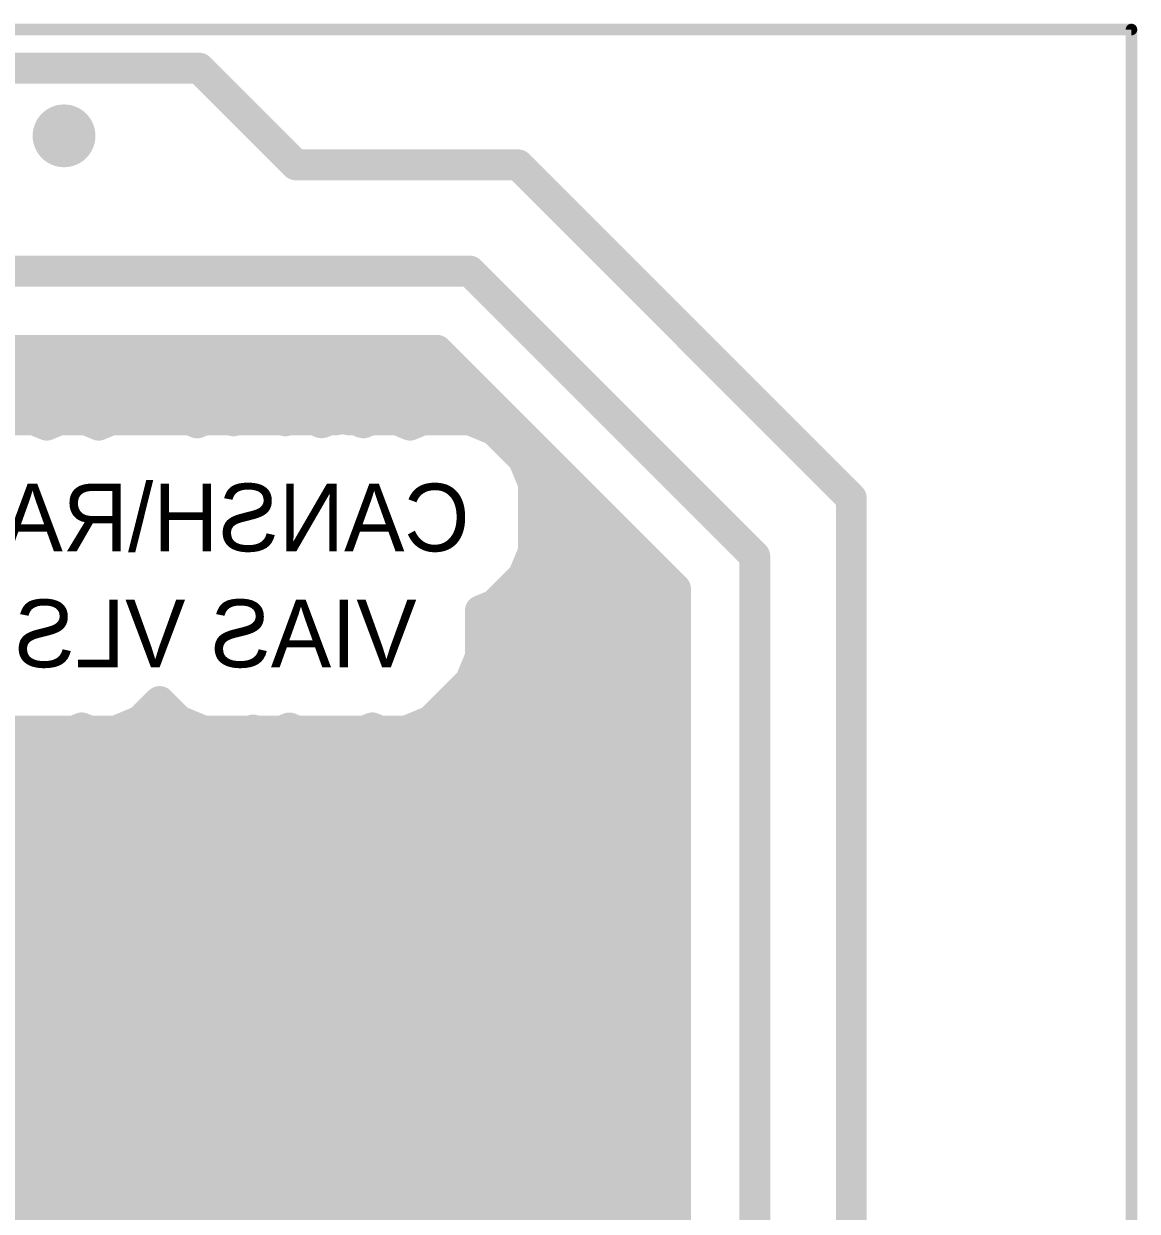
# Model space of a CAD drawing. Extents: x 0.2 to 70.4, y 8.5 to 70.6.
# Drawn here: x 41.1 to 70.38, y 39.42 to 70.64 of the extents above; entities that cross this region are included whole.
import ezdxf

# ---------------------------------------------------------------- set-up
doc = ezdxf.new("R2010")
doc.units = 0
for name, color, linetype in [('16', 175, 'CONTINUOUS'), ('17', 82, 'CONTINUOUS'), ('20', 213, 'CONTINUOUS')]:
    doc.layers.add(name, color=color, linetype=linetype)

# ---------------------------------------------------------------- blocks, each defined once
blk = doc.blocks.new('ROUNDP')
at = {"const_width": 0.5}
blk.add_lwpolyline([(0, -0.25, 1), (0, 0.25, 1), (0, -0.25)], format="xyb", dxfattribs=at)

msp = doc.modelspace()

# ---------------------------------------------------------------- linework, layer by layer
at = {"layer": '16', "const_width": 0.8128}
for points in [[(32.893, 69.469), (45.72, 69.469)], [(45.72, 69.469), (48.26, 66.929)], [(48.26, 66.929), (54.102, 66.929)], [(54.102, 66.929), (62.865, 58.166)], [(35.814, 64.135), (52.832, 64.135)], [(52.832, 64.135), (60.325, 56.642)], [(35.3997, 62.0522), (51.9693, 62.0522)], [(51.9693, 62.0522), (58.2422, 55.7793)], [(7.2316, 61.7728), (52.2487, 61.7728)], [(6.8943, 60.96), (53.0615, 60.96)], [(41.3732, 60.2248), (40.4784, 60.2248)], [(41.7075, 60.0863), (41.3732, 60.2248)], [(42.0419, 60.2248), (41.7075, 60.0863)], [(42.7392, 60.2248), (42.0419, 60.2248)], [(43.0735, 60.0863), (42.7392, 60.2248)], [(43.4079, 60.2248), (43.0735, 60.0863)], [(43.7603, 60.2248), (43.4079, 60.2248)], [(43.4079, 60.2248), (43.4079, 60.2248)], [(43.4079, 60.2248), (43.4079, 60.2248)], [(45.4711, 60.2248), (43.7603, 60.2248)], [(45.6648, 60.1445), (45.4711, 60.2248)], [(45.8586, 60.2248), (45.6648, 60.1445)], [(46.5558, 60.2248), (45.8586, 60.2248)], [(46.619, 60.1986), (46.5558, 60.2248)], [(46.6822, 60.2248), (46.619, 60.1986)], [(47.027, 60.2248), (46.6822, 60.2248)], [(46.6822, 60.2248), (46.6822, 60.2248)], [(46.6822, 60.2248), (46.6822, 60.2248)], [(47.9218, 60.2248), (47.027, 60.2248)], [(47.985, 60.1986), (47.9218, 60.2248)], [(48.0482, 60.2248), (47.985, 60.1986)], [(48.7454, 60.2248), (48.0482, 60.2248)], [(48.9286, 60.1489), (48.7454, 60.2248)], [(48.9694, 60.1571), (48.9286, 60.1489)], [(49.1329, 60.2248), (48.9694, 60.1571)], [(49.3079, 60.2248), (49.1329, 60.2248)], [(49.4796, 60.2591), (49.3079, 60.2248)], [(49.6532, 60.2248), (49.4796, 60.2591)], [(49.8301, 60.2248), (49.6532, 60.2248)], [(49.9918, 60.1578), (49.8301, 60.2248)], [(50.042, 60.1479), (49.9918, 60.1578)], [(50.2277, 60.2248), (50.042, 60.1479)], [(50.9249, 60.2248), (50.2277, 60.2248)], [(51.2593, 60.0863), (50.9249, 60.2248)], [(51.5937, 60.2248), (51.2593, 60.0863)], [(51.9385, 60.2248), (51.5937, 60.2248)], [(51.5937, 60.2248), (51.5937, 60.2248)], [(51.5937, 60.2248), (51.5937, 60.2248)], [(52.8332, 60.2248), (51.9385, 60.2248)], [(53.4774, 59.958), (52.8332, 60.2248)], [(41.5605, 60.1472), (41.8546, 60.1472)], [(42.9265, 60.1472), (43.2206, 60.1472)], [(45.6584, 60.1472), (45.6713, 60.1472)], [(51.1122, 60.1472), (51.4064, 60.1472)], [(53.0206, 60.1472), (53.8743, 60.1472)], [(53.7486, 59.6868), (53.4774, 59.958)], [(54.2416, 59.1938), (53.7486, 59.6868)], [(53.7486, 59.6868), (53.7486, 59.6868)], [(54.101, 59.3344), (54.6871, 59.3344)], [(54.5084, 58.5496), (54.2416, 59.1938)], [(54.5084, 56.7677), (54.5084, 58.5496)], [(54.5084, 58.5216), (55.4999, 58.5216)], [(62.865, 58.166), (62.865, 17.399)], [(54.5084, 57.7088), (56.3127, 57.7088)], [(54.2416, 56.1236), (54.5084, 56.7677)], [(54.5084, 56.896), (57.1255, 56.896)], [(60.325, 56.642), (60.325, 18.542)], [(53.9704, 55.8524), (54.2416, 56.1236)], [(53.4774, 55.3594), (53.9704, 55.8524)], [(54.2012, 56.0832), (57.9383, 56.0832)], [(58.2422, 55.7793), (58.2422, 19.4047)], [(53.1114, 55.2078), (53.4774, 55.3594)], [(53.1114, 53.9909), (53.1114, 55.2078)], [(53.2625, 55.2704), (58.2422, 55.2704)], [(53.1114, 54.4576), (58.2422, 54.4576)], [(52.8446, 53.3468), (53.1114, 53.9909)], [(52.968, 53.6448), (58.2422, 53.6448)], [(52.0595, 52.5617), (52.8446, 53.3468)], [(44.4195, 52.5617), (44.678, 52.8202)], [(44.678, 52.8202), (44.6813, 52.8169)], [(44.6813, 52.8169), (44.9156, 52.5826)], [(52.3298, 52.832), (58.2422, 52.832)], [(44.1692, 52.3114), (44.4195, 52.5617)], [(44.9156, 52.5826), (44.9156, 52.5826)], [(44.9156, 52.5826), (44.9281, 52.5701)], [(44.9281, 52.5701), (45.1868, 52.3114)], [(51.8092, 52.3114), (52.0595, 52.5617)], [(40.6483, 52.0446), (42.4302, 52.0446)], [(42.4302, 52.0446), (42.629, 52.1269)], [(42.629, 52.1269), (42.8278, 52.0446)], [(42.8278, 52.0446), (43.525, 52.0446)], [(43.525, 52.0446), (44.0663, 52.2688)], [(44.0663, 52.2688), (44.1692, 52.3114)], [(44.1692, 52.3114), (44.1692, 52.3114)], [(44.1692, 52.3114), (44.1692, 52.3114)], [(45.1868, 52.3114), (45.1868, 52.3114)], [(45.1868, 52.3114), (45.1868, 52.3114)], [(45.1868, 52.3114), (45.4353, 52.2085)], [(45.4353, 52.2085), (45.8309, 52.0446)], [(45.8309, 52.0446), (45.8309, 52.0446)], [(45.8309, 52.0446), (45.831, 52.0446)], [(45.831, 52.0446), (46.1758, 52.0446)], [(46.1758, 52.0446), (47.0705, 52.0446)], [(47.0705, 52.0446), (47.1337, 52.0708)], [(47.1337, 52.0708), (47.1969, 52.0446)], [(47.1969, 52.0446), (47.8942, 52.0446)], [(47.8942, 52.0446), (48.0879, 52.1248)], [(48.0879, 52.1248), (48.2816, 52.0446)], [(48.2816, 52.0446), (50.0703, 52.0446)], [(50.0703, 52.0446), (50.2691, 52.1269)], [(50.2691, 52.1269), (50.4679, 52.0446)], [(50.4679, 52.0446), (51.1651, 52.0446)], [(51.1651, 52.0446), (51.7063, 52.2688)], [(51.7063, 52.2688), (51.8092, 52.3114)], [(51.8092, 52.3114), (51.8092, 52.3114)], [(2.2098, 52.0192), (58.2422, 52.0192)], [(2.2098, 51.2064), (58.2422, 51.2064)], [(2.2098, 50.3936), (58.2422, 50.3936)], [(2.2098, 49.5808), (58.2422, 49.5808)], [(2.2098, 48.768), (58.2422, 48.768)], [(2.2098, 47.9552), (58.2422, 47.9552)], [(7.5616, 47.1424), (58.2422, 47.1424)], [(8.6436, 46.3296), (58.2422, 46.3296)], [(9.028, 45.5168), (58.2422, 45.5168)], [(9.1059, 44.704), (58.2422, 44.704)], [(8.9228, 43.8912), (58.2422, 43.8912)], [(8.9859, 43.0784), (58.2422, 43.0784)], [(9.1059, 42.2656), (58.2422, 42.2656)], [(12.6519, 41.4528), (58.2422, 41.4528)], [(13.4647, 40.64), (58.2422, 40.64)], [(16.2697, 39.8272), (58.2422, 39.8272)], [(16.3068, 39.0144), (58.2422, 39.0144)]]:
    msp.add_lwpolyline(points, dxfattribs=at)
at = {"layer": '16', "const_width": 0.4064}
for points in [[(45.8637, 69.6127, 1), (45.5763, 69.3253)], [(45.72, 69.2658, 1), (45.72, 69.6722)], [(48.26, 67.1322, 1), (48.26, 66.7258)], [(48.1163, 66.7853, 1), (48.4037, 67.0727)], [(54.2457, 67.0727, 1), (53.9583, 66.7853)], [(54.102, 66.7258, 1), (54.102, 67.1322)], [(52.9757, 64.2787, 1), (52.6883, 63.9913)], [(52.832, 63.9318, 1), (52.832, 64.3382)], [(52.113, 62.1959, 1), (51.8256, 61.9085)], [(51.9693, 61.849, 1), (51.9693, 62.2554)], [(52.2487, 61.5696, 1), (52.2487, 61.976)], [(53.0615, 60.7568, 1), (53.0615, 61.1632)], [(41.4509, 60.4125, 1), (41.2954, 60.0371)], [(41.3732, 60.0216, 1), (41.3732, 60.428)], [(42.0419, 60.428, 1), (42.0419, 60.0216)], [(42.1197, 60.0371, 1), (41.9642, 60.4125)], [(42.8169, 60.4125, 1), (42.6614, 60.0371)], [(42.7392, 60.0216, 1), (42.7392, 60.428)], [(43.4079, 60.428, 1), (43.4079, 60.0216)], [(43.4079, 60.428, 1), (43.4079, 60.0216)], [(43.317, 60.4065, 1), (43.4988, 60.043)], [(43.4988, 60.043, 1), (43.317, 60.4065)], [(43.4857, 60.0371, 1), (43.3301, 60.4125)], [(43.4079, 60.0216, 1), (43.4079, 60.428)], [(43.7603, 60.428, 1), (43.7603, 60.0216)], [(43.7603, 60.0216, 1), (43.7603, 60.428)], [(45.5489, 60.4125, 1), (45.3934, 60.0371)], [(45.4711, 60.0216, 1), (45.4711, 60.428)], [(45.8586, 60.428, 1), (45.8586, 60.0216)], [(45.9363, 60.0371, 1), (45.7808, 60.4125)], [(46.6336, 60.4125, 1), (46.478, 60.0371)], [(46.5412, 60.3863, 1), (46.6968, 60.0109)], [(46.6822, 60.428, 1), (46.6822, 60.0216)], [(46.6822, 60.428, 1), (46.6822, 60.0216)], [(46.5914, 60.4065, 1), (46.7731, 60.043)], [(46.5412, 60.0109, 1), (46.6968, 60.3863)], [(46.5558, 60.0216, 1), (46.5558, 60.428)], [(46.7731, 60.043, 1), (46.5914, 60.4065)], [(46.76, 60.0371, 1), (46.6045, 60.4125)], [(46.6822, 60.0216, 1), (46.6822, 60.428)], [(47.027, 60.428, 1), (47.027, 60.0216)], [(47.027, 60.0216, 1), (47.027, 60.428)], [(47.9995, 60.4125, 1), (47.844, 60.0371)], [(47.9072, 60.3863, 1), (48.0628, 60.0109)], [(48.0482, 60.428, 1), (48.0482, 60.0216)], [(47.9072, 60.0109, 1), (48.0628, 60.3863)], [(47.9218, 60.0216, 1), (47.9218, 60.428)], [(48.126, 60.0371, 1), (47.9704, 60.4125)], [(48.8232, 60.4125, 1), (48.6677, 60.0371)], [(48.7454, 60.0216, 1), (48.7454, 60.428)], [(49.0093, 59.9578, 1), (48.9296, 60.3563)], [(49.1329, 60.428, 1), (49.1329, 60.0216)], [(49.2106, 60.0371, 1), (49.0551, 60.4125)], [(49.2681, 60.424, 1), (49.3478, 60.0255)], [(49.519, 60.4585, 1), (49.4402, 60.0598)], [(49.3079, 60.0216, 1), (49.3079, 60.428)], [(49.5195, 60.0599, 1), (49.4398, 60.4584)], [(49.6532, 60.428, 1), (49.6532, 60.0216)], [(49.6137, 60.0254, 1), (49.6926, 60.4241)], [(49.9079, 60.4125, 1), (49.7523, 60.0371)], [(50.0313, 60.3571, 1), (49.9524, 59.9584)], [(49.8301, 60.0216, 1), (49.8301, 60.428)], [(50.2277, 60.428, 1), (50.2277, 60.0216)], [(50.3055, 60.0371, 1), (50.1499, 60.4125)], [(51.0027, 60.4125, 1), (50.8472, 60.0371)], [(50.9249, 60.0216, 1), (50.9249, 60.428)], [(51.5937, 60.428, 1), (51.5937, 60.0216)], [(51.5937, 60.428, 1), (51.5937, 60.0216)], [(51.5028, 60.4065, 1), (51.6846, 60.043)], [(51.6846, 60.043, 1), (51.5028, 60.4065)], [(51.6715, 60.0371, 1), (51.5159, 60.4125)], [(51.5937, 60.0216, 1), (51.5937, 60.428)], [(51.9385, 60.428, 1), (51.9385, 60.0216)], [(51.9385, 60.0216, 1), (51.9385, 60.428)], [(52.911, 60.4125, 1), (52.7555, 60.0371)], [(52.8332, 60.0216, 1), (52.8332, 60.428)], [(41.5605, 60.3504, 1), (41.5605, 59.944)], [(41.6298, 60.274, 1), (41.7853, 59.8985)], [(41.6298, 59.8985, 1), (41.7853, 60.274)], [(41.8546, 59.944, 1), (41.8546, 60.3504)], [(42.9265, 60.3504, 1), (42.9265, 59.944)], [(42.9958, 60.274, 1), (43.1513, 59.8985)], [(42.9958, 59.8985, 1), (43.1513, 60.274)], [(43.2206, 59.944, 1), (43.2206, 60.3504)], [(45.6584, 60.3504, 1), (45.6584, 59.944)], [(45.5871, 60.3323, 1), (45.7426, 59.9568)], [(45.5871, 59.9568, 1), (45.7426, 60.3323)], [(45.6713, 59.944, 1), (45.6713, 60.3504)], [(48.8888, 60.3482, 1), (48.9685, 59.9497)], [(48.8917, 60.3448, 1), (49.0472, 59.9693)], [(48.8508, 59.9612, 1), (49.0064, 60.3366)], [(49.9642, 60.3356, 1), (50.1198, 59.9601)], [(49.9141, 59.9701, 1), (50.0696, 60.3455)], [(50.0026, 59.9485, 1), (50.0814, 60.3472)], [(51.1122, 60.3504, 1), (51.1122, 59.944)], [(51.1815, 60.274, 1), (51.3371, 59.8985)], [(51.1815, 59.8985, 1), (51.3371, 60.274)], [(51.4064, 59.944, 1), (51.4064, 60.3504)], [(53.0206, 60.3504, 1), (53.0206, 59.944)], [(53.6211, 60.1017, 1), (53.3337, 59.8143)], [(53.3996, 59.7702, 1), (53.5552, 60.1457)], [(53.8743, 59.944, 1), (53.8743, 60.3504)], [(53.8922, 59.8305, 1), (53.6049, 59.5431)], [(53.7486, 59.89, 1), (53.7486, 59.4836)], [(53.6049, 59.5431, 1), (53.8922, 59.8305)], [(53.7486, 59.4836, 1), (53.7486, 59.89)], [(54.101, 59.5376, 1), (54.101, 59.1312)], [(54.6871, 59.1312, 1), (54.6871, 59.5376)], [(54.4293, 59.2716, 1), (54.0538, 59.116)], [(54.0979, 59.0501, 1), (54.3853, 59.3375)], [(54.7116, 58.5496, 1), (54.3052, 58.5496)], [(54.5084, 58.7248, 1), (54.5084, 58.3184)], [(54.3207, 58.4719, 1), (54.6961, 58.6274)], [(55.4999, 58.3184, 1), (55.4999, 58.7248)], [(63.0682, 58.166, 1), (62.6618, 58.166)], [(62.7213, 58.0223, 1), (63.0087, 58.3097)], [(54.5084, 57.912, 1), (54.5084, 57.5056)], [(56.3127, 57.5056, 1), (56.3127, 57.912)], [(54.5084, 57.0992, 1), (54.5084, 56.6928)], [(54.6961, 56.69, 1), (54.3207, 56.8455)], [(57.1255, 56.6928, 1), (57.1255, 57.0992)], [(54.3052, 56.7677, 1), (54.7116, 56.7677)], [(60.5282, 56.642, 1), (60.1218, 56.642)], [(60.1813, 56.4983, 1), (60.4687, 56.7857)], [(54.3853, 55.9799, 1), (54.0979, 56.2673)], [(53.8267, 55.9961, 1), (54.1141, 55.7087)], [(54.1141, 55.7087, 1), (53.8267, 55.9961)], [(54.2012, 56.2864, 1), (54.2012, 55.88)], [(54.0538, 56.2014, 1), (54.4293, 56.0458)], [(57.9383, 55.88, 1), (57.9383, 56.2864)], [(58.4454, 55.7793, 1), (58.039, 55.7793)], [(58.0985, 55.6356, 1), (58.3859, 55.923)], [(53.3146, 55.2078, 1), (52.9082, 55.2078)], [(53.0336, 55.3955, 1), (53.1892, 55.0201)], [(53.2625, 55.4736, 1), (53.2625, 55.0672)], [(53.3337, 55.5031, 1), (53.6211, 55.2157)], [(53.5552, 55.1717, 1), (53.3996, 55.5471)], [(58.2422, 55.0672, 1), (58.2422, 55.4736)], [(53.1114, 54.6608, 1), (53.1114, 54.2544)], [(58.2422, 54.2544, 1), (58.2422, 54.6608)], [(53.2991, 53.9132, 1), (52.9237, 54.0687)], [(52.968, 53.848, 1), (52.968, 53.4416)], [(52.9082, 53.9909, 1), (53.3146, 53.9909)], [(58.2422, 53.4416, 1), (58.2422, 53.848)], [(52.9883, 53.2031, 1), (52.7009, 53.4904)], [(52.6568, 53.4245, 1), (53.0323, 53.269)], [(44.8217, 52.9639, 1), (44.5343, 52.6765)], [(44.825, 52.9606, 1), (44.5376, 52.6733)], [(44.8217, 52.6765, 1), (44.5343, 52.9639)], [(44.5376, 52.6733, 1), (44.8249, 52.9606)], [(52.3298, 53.0352, 1), (52.3298, 52.6288)], [(58.2422, 52.6288, 1), (58.2422, 53.0352)], [(44.2758, 52.7054, 1), (44.5632, 52.418)], [(44.5632, 52.418, 1), (44.2758, 52.7054)], [(44.9156, 52.7858, 1), (44.9156, 52.3794)], [(45.0593, 52.7263, 1), (44.7719, 52.4389)], [(45.0718, 52.7137, 1), (44.7845, 52.4264)], [(44.7719, 52.4389, 1), (45.0593, 52.7263)], [(44.7845, 52.4264, 1), (45.0718, 52.7137)], [(44.9156, 52.3794, 1), (44.9156, 52.7858)], [(51.9159, 52.7054, 1), (52.2032, 52.418)], [(52.2032, 52.418, 1), (51.9159, 52.7054)], [(42.7068, 52.3147, 1), (42.5512, 51.9392)], [(42.4302, 51.8414, 1), (42.4302, 52.2478)], [(42.7068, 51.9392, 1), (42.5512, 52.3147)], [(42.8278, 52.2478, 1), (42.8278, 51.8414)], [(43.525, 51.8414, 1), (43.525, 52.2478)], [(43.9885, 52.4565, 1), (44.144, 52.0811)], [(44.3724, 52.3114, 1), (43.966, 52.3114)], [(44.1692, 52.5146, 1), (44.1692, 52.1082)], [(44.0255, 52.4551, 1), (44.3129, 52.1677)], [(43.966, 52.3114, 1), (44.3724, 52.3114)], [(44.144, 52.0811, 1), (43.9885, 52.4565)], [(44.2469, 52.1237, 1), (44.0914, 52.4991)], [(44.1692, 52.1082, 1), (44.1692, 52.5146)], [(45.1868, 52.5146, 1), (45.1868, 52.1082)], [(45.39, 52.3114, 1), (44.9836, 52.3114)], [(45.2646, 52.4991, 1), (45.109, 52.1237)], [(44.9836, 52.3114, 1), (45.39, 52.3114)], [(45.0431, 52.1677, 1), (45.3305, 52.4551)], [(45.1868, 52.1082, 1), (45.1868, 52.5146)], [(45.513, 52.3962, 1), (45.3575, 52.0208)], [(45.3575, 52.0208, 1), (45.513, 52.3962)], [(45.8309, 52.2478, 1), (45.8309, 51.8414)], [(45.8309, 52.2478, 1), (45.831, 51.8414)], [(45.9218, 52.2263, 1), (45.7401, 51.8629)], [(45.8309, 51.8414, 1), (45.8309, 52.2478)], [(46.1758, 52.2478, 1), (46.1758, 51.8414)], [(46.1758, 51.8414, 1), (46.1758, 52.2478)], [(47.2115, 52.2585, 1), (47.0559, 51.8831)], [(47.1969, 52.2478, 1), (47.1969, 51.8414)], [(47.2115, 51.8831, 1), (47.0559, 52.2585)], [(47.0705, 51.8414, 1), (47.0705, 52.2478)], [(48.1656, 52.3126, 1), (48.0101, 51.9371)], [(47.8942, 51.8414, 1), (47.8942, 52.2478)], [(48.1656, 51.9371, 1), (48.0101, 52.3126)], [(48.2816, 52.2478, 1), (48.2816, 51.8414)], [(50.3468, 52.3147, 1), (50.1913, 51.9392)], [(50.0703, 51.8414, 1), (50.0703, 52.2478)], [(50.3468, 51.9392, 1), (50.1913, 52.3147)], [(50.4679, 52.2478, 1), (50.4679, 51.8414)], [(51.1651, 51.8414, 1), (51.1651, 52.2478)], [(51.6286, 52.4565, 1), (51.7841, 52.0811)], [(51.7184, 52.4932, 1), (51.9001, 52.1297)], [(51.6656, 52.4551, 1), (51.9529, 52.1677)], [(51.7841, 52.0811, 1), (51.6286, 52.4565)], [(51.9001, 52.1297, 1), (51.7184, 52.4932)], [(51.887, 52.1237, 1), (51.7315, 52.4991)], [(42.3524, 52.2323, 1), (42.508, 51.8569)], [(42.75, 51.8569, 1), (42.9056, 52.2323)], [(43.4473, 52.2323, 1), (43.6028, 51.8569)], [(45.7401, 51.8628, 1), (45.9218, 52.2263)], [(45.7532, 51.8569, 1), (45.9087, 52.2323)], [(46.9927, 52.2323, 1), (47.1483, 51.8569)], [(47.1192, 51.8569, 1), (47.2747, 52.2323)], [(47.8164, 52.2323, 1), (47.9719, 51.8569)], [(48.2038, 51.8569, 1), (48.3594, 52.2323)], [(49.9925, 52.2323, 1), (50.148, 51.8569)], [(50.3901, 51.8569, 1), (50.5456, 52.2323)], [(51.0873, 52.2323, 1), (51.2429, 51.8569)], [(58.2422, 51.816, 1), (58.2422, 52.2224)], [(58.2422, 51.0032, 1), (58.2422, 51.4096)], [(58.2422, 50.1904, 1), (58.2422, 50.5968)], [(58.2422, 49.3776, 1), (58.2422, 49.784)], [(58.2422, 48.5648, 1), (58.2422, 48.9712)], [(58.2422, 47.752, 1), (58.2422, 48.1584)], [(58.2422, 46.9392, 1), (58.2422, 47.3456)], [(58.2422, 46.1264, 1), (58.2422, 46.5328)], [(58.2422, 45.3136, 1), (58.2422, 45.72)], [(58.2422, 44.5008, 1), (58.2422, 44.9072)], [(58.2422, 43.688, 1), (58.2422, 44.0944)], [(58.2422, 42.8752, 1), (58.2422, 43.2816)], [(58.2422, 42.0624, 1), (58.2422, 42.4688)], [(58.2422, 41.2496, 1), (58.2422, 41.656)], [(58.2422, 40.4368, 1), (58.2422, 40.8432)], [(58.2422, 39.624, 1), (58.2422, 40.0304)]]:
    msp.add_lwpolyline(points, format="xyb", dxfattribs=at)
at = {"layer": '20', "const_width": 0.3048}
for points in [[(70.231, 70.485), (0.381, 70.485)], [(70.231, 8.636), (70.231, 70.485)]]:
    msp.add_lwpolyline(points, dxfattribs=at)
at = {"layer": '20', "const_width": 0.1524}
for points in [[(70.3072, 70.485, 1), (70.1548, 70.485)], [(70.231, 70.4088, 1), (70.231, 70.5612)]]:
    msp.add_lwpolyline(points, format="xyb", dxfattribs=at)

# ---------------------------------------------------------------- block references
at = {"layer": '17', "xscale": 1.651, "yscale": 1.651, "rotation": 180}
msp.add_blockref('ROUNDP', (42.164, 67.691), dxfattribs=at)

# ---------------------------------------------------------------- texts
at = {"layer": '16', "text_generation_flag": 2}
for s, p in [('CANSH\\RASP-PI Adapter', (52.832, 56.769)), ('VIAS VLS', (51.435, 53.721))]:
    msp.add_text(s, height=1.778, dxfattribs=at).set_placement(p)

doc.saveas('drawing.dxf')
